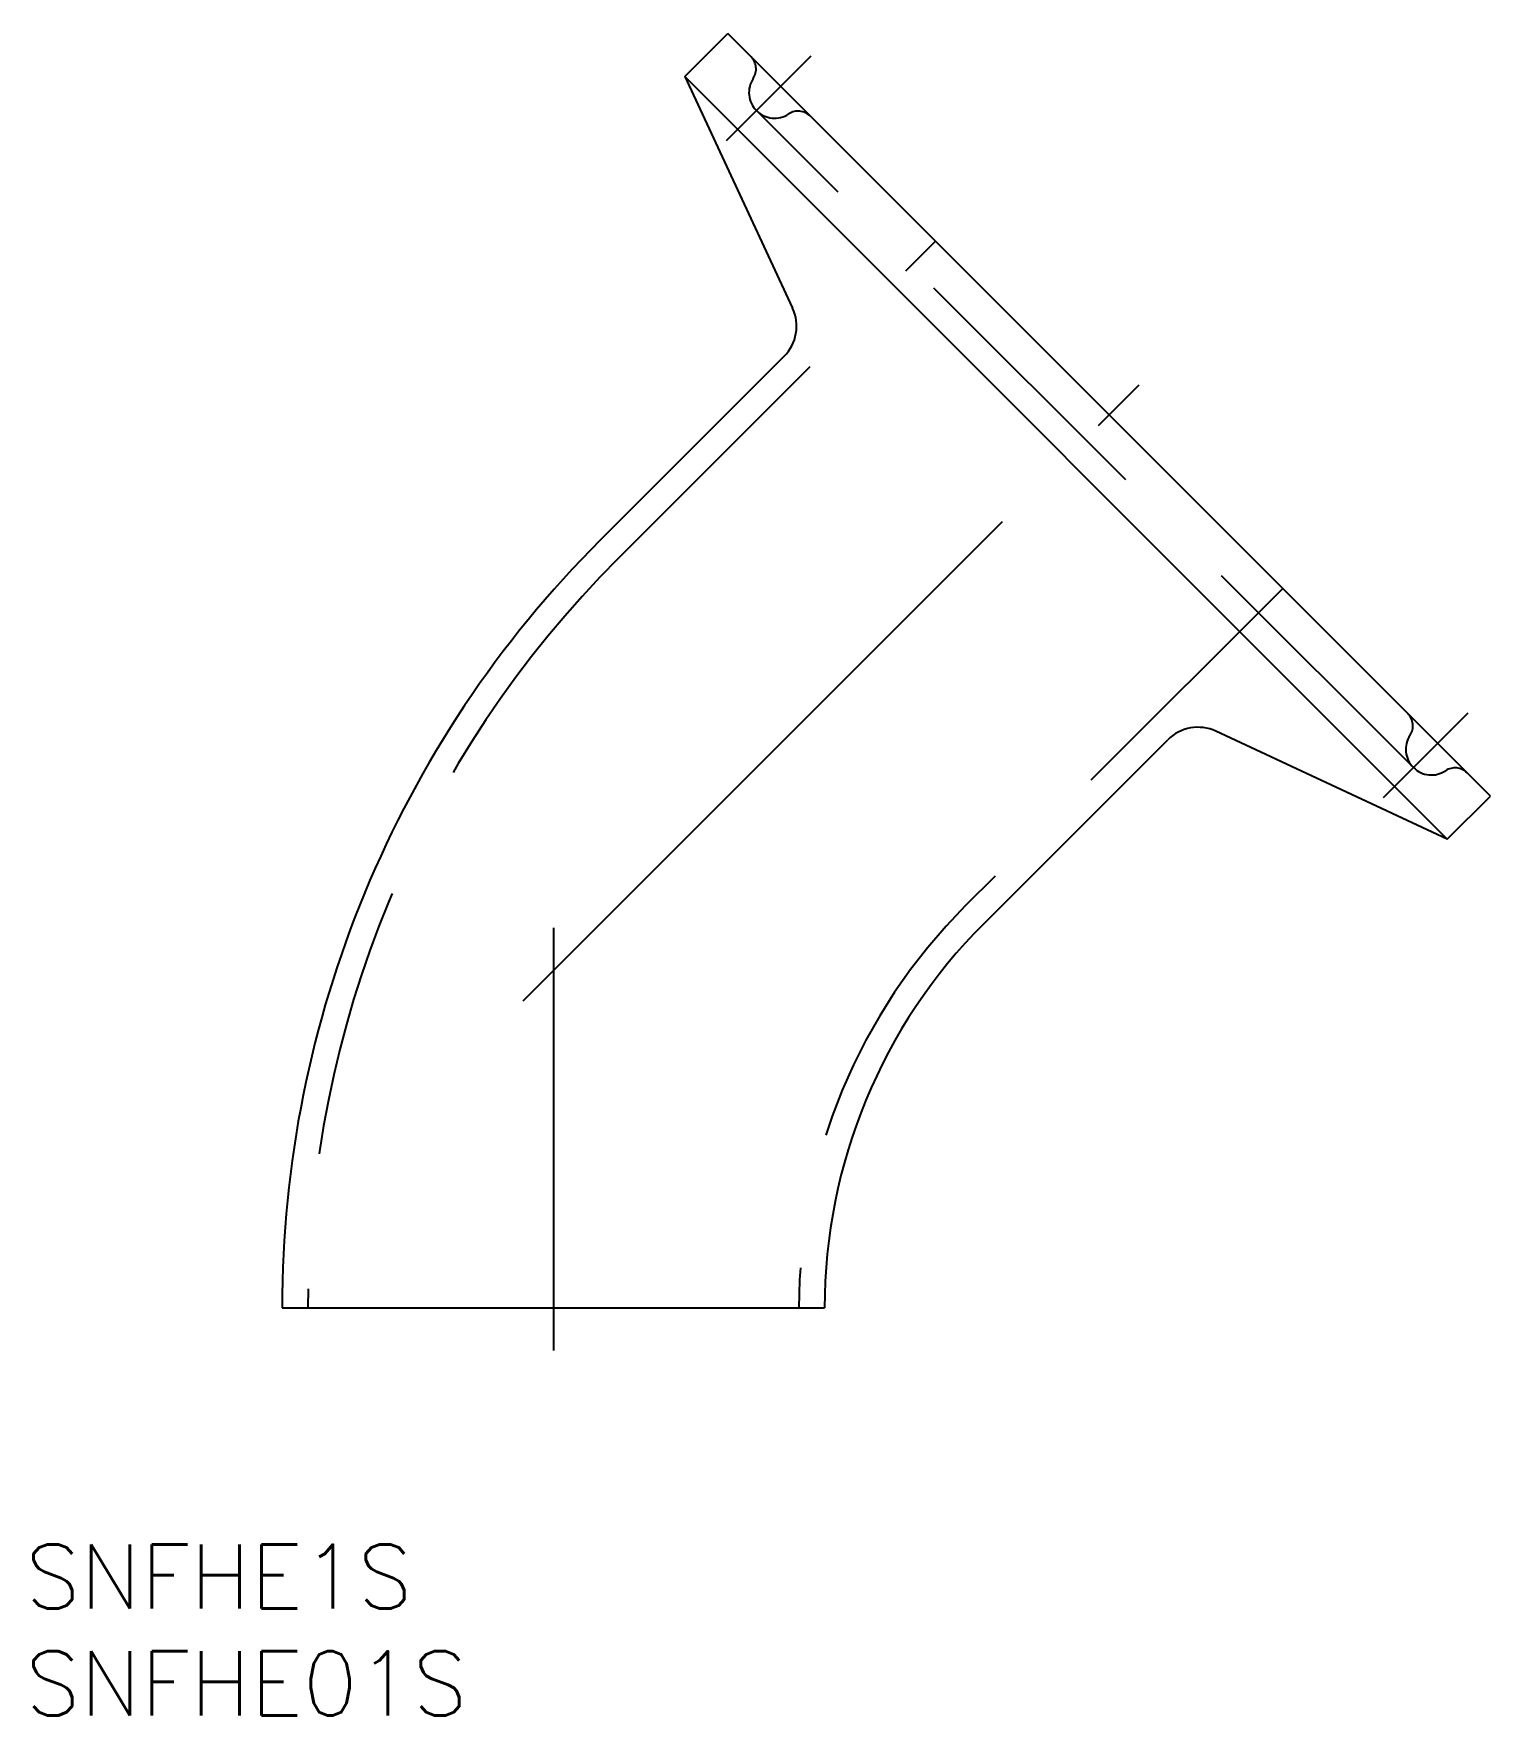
# Model space of a CAD drawing. Extents: x -24.3 to 43.9, y -19.1 to 59.7.
import ezdxf

# ---------------------------------------------------------------- set-up
doc = ezdxf.new("R2010")
doc.units = 0
doc.linetypes.add('CENTER', pattern=[50.8, 31.75, -6.35, 6.35, -6.35])
doc.linetypes.add('DASHED', pattern=[19.05, 12.7, -6.35])
doc.layers.get('0').update_dxf_attribs({"linetype": 'CONTINUOUS'})
doc.layers.add('CENTER', color=1, linetype='CENTER')
doc.styles.get("Standard").update_dxf_attribs({"font": 'txt.shx', "height": 3, "bigfont": 'bigfont.shx'})

msp = doc.modelspace()

# ---------------------------------------------------------------- linework, layer by layer
at = {"color": 7, "linetype": 'CONTINUOUS'}
for p, q in [((6.152, 57.661), (8.167, 59.676)), ((43.876, 23.967), (8.167, 59.676)), ((41.861, 21.952), (6.152, 57.661)), ((6.152, 57.661), (11.204, 46.826)), ((2.192, 35.953), (10.806, 44.566)), ((41.861, 21.952), (31.026, 27.004)), ((20.153, 17.992), (28.766, 26.606)), ((41.861, 21.952), (43.876, 23.967)), ((-12.7, 0), (12.7, 0))]:
    msp.add_line(p, q, dxfattribs=at)
at = {"color": 3, "linetype": 'DASHED'}
for p, q in [((40.27, 25.311), (9.511, 56.07)), ((3.041, 35.104), (17.89, 49.953)), ((34.153, 33.69), (19.304, 18.841))]:
    msp.add_line(p, q, dxfattribs=at)
for centre, radius, start, end in [((8.691, 58.021), 0.8, 326.53696, 45), ((10.359, 56.918), 1.2, 146.53696, 303.46304), ((11.462, 55.25), 0.8, 45, 123.46304), ((38.145, 0), 49.645, 135, 180), ((39.45, 27.262), 0.8, 326.53696, 45), ((41.118, 26.159), 1.2, 146.53696, 303.46304), ((42.221, 24.491), 0.8, 45, 123.46304), ((38.145, 0), 26.645, 135, 180)]:
    msp.add_arc(centre, radius, start, end, dxfattribs=at)
at = {"color": 7, "linetype": 'CONTINUOUS'}
for centre, radius, start, end in [((9.392, 45.981), 2, 315, 25), ((38.145, 0), 50.845, 135, 180), ((30.181, 25.192), 2, 65, 135), ((38.145, 0), 25.445, 135, 180)]:
    msp.add_arc(centre, radius, start, end, dxfattribs=at)
at = {"layer": 'CENTER', "color": 1, "linetype": 'CENTER'}
for p, q in [((12.056, 58.615), (8.096, 54.656)), ((-1.414, 14.386), (27.436, 43.236)), ((42.815, 27.856), (38.856, 23.896)), ((0, 17.8), (0, -2))]:
    msp.add_line(p, q, dxfattribs=at)

# ---------------------------------------------------------------- texts
at = {"color": 7, "linetype": 'CONTINUOUS'}
for s, p in [('SNFHE1S', (-24.722, -14.079)), ('SNFHE01S', (-24.722, -19.079))]:
    msp.add_text(s, height=3, dxfattribs=at).set_placement(p)

doc.saveas('drawing.dxf')
